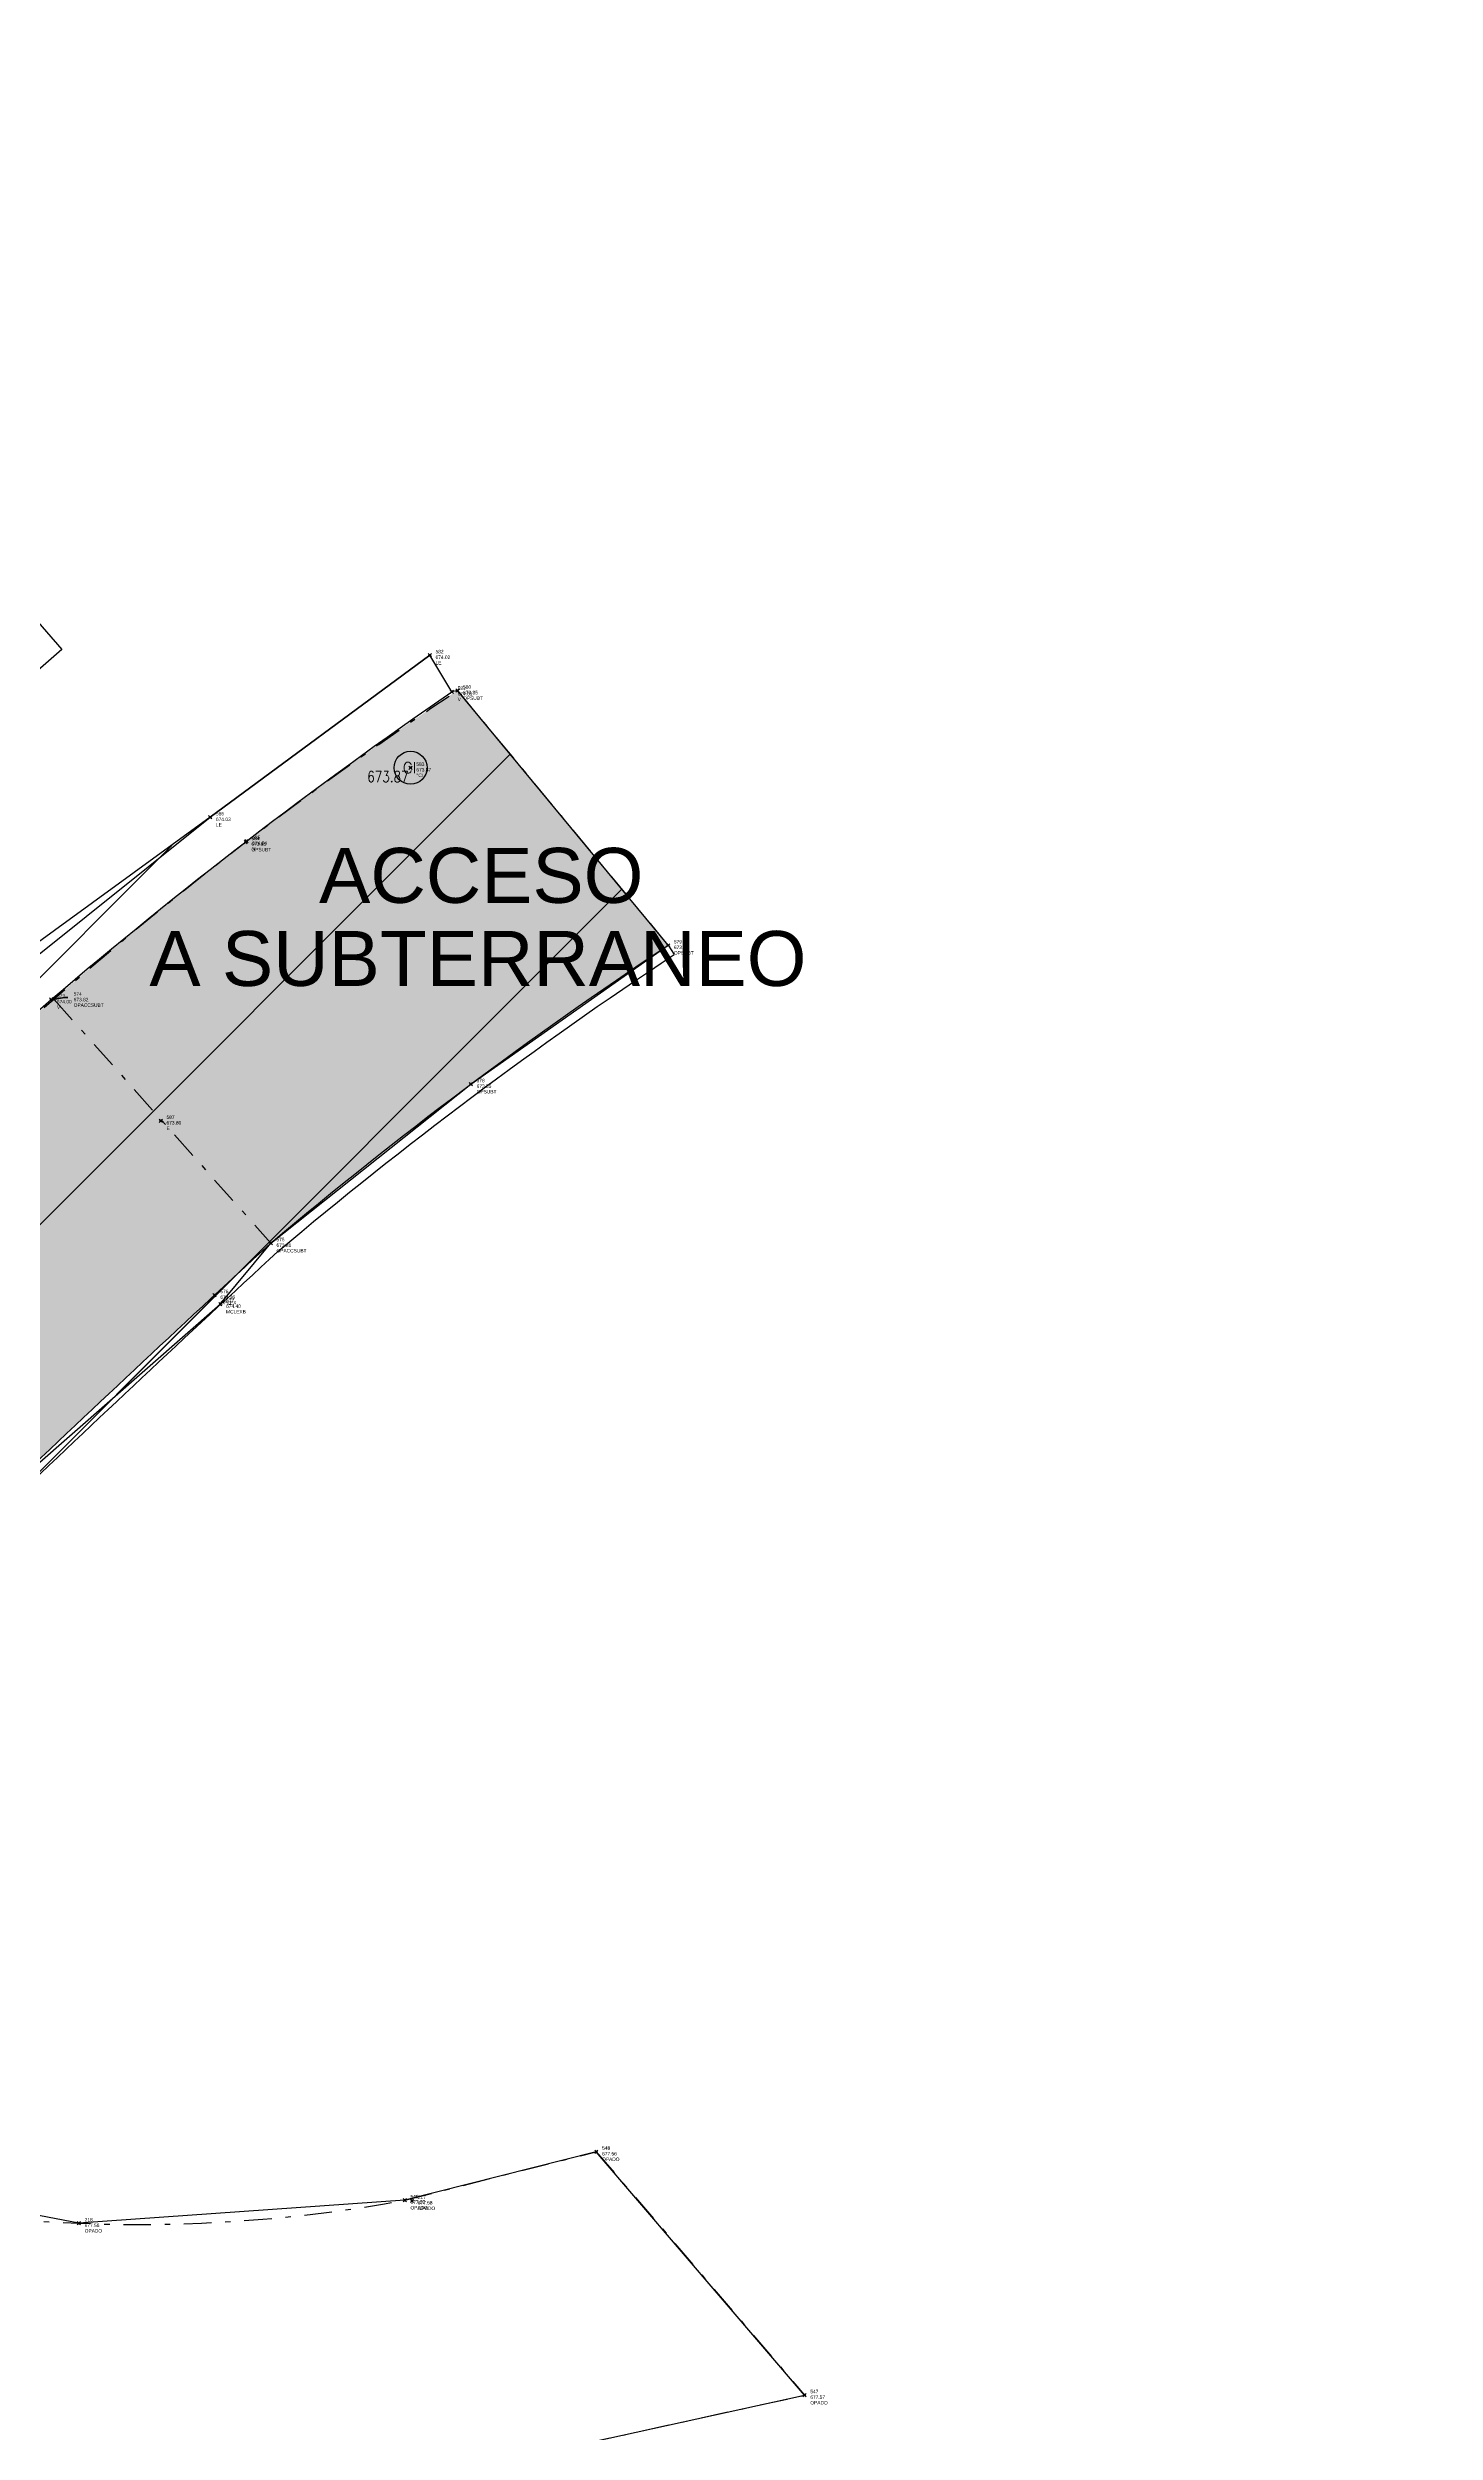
# Model space of a CAD drawing. Extents: x 352140 to 354978, y 6304672 to 6307963.
# Drawn here: x 352622.91 to 352648.15, y 6305518.29 to 6305561.66 of the extents above; entities that cross this region are included whole.
import ezdxf

# ---------------------------------------------------------------- set-up
doc = ezdxf.new("R2010")
doc.units = 0
doc.header["$PDMODE"] = 35
doc.header["$PDSIZE"] = 0.03
doc.linetypes.add('JPG_DASHDOT', pattern=[1, 0.5, -0.25, 0, -0.25])
doc.layers.get('0').update_dxf_attribs({"linetype": 'CONTINUOUS'})
for name, color, linetype in [('0-LEVANTAMIENTO 2013.AGO', 3, 'CONTINUOUS'), ('1-LINEA DE EDIFICACION', 2, 'CONTINUOUS'), ('1-MURO', 7, 'CONTINUOUS'), ('1-TEXTOS', 7, 'CONTINUOUS'), ('1-VEREDA', 251, 'CONTINUOUS'), ('2-ACHURADO MURO', 9, 'CONTINUOUS'), ('2-ACHURADO RADIER', 9, 'CONTINUOUS'), ('2-ACHURADO VEREDA', 252, 'CONTINUOUS'), ('C-TOPO - BORDE - 3', 7, 'CONTINUOUS'), ('COTA-BLOCK', 4, 'CONTINUOUS'), ('TOP-URB-SOLERAS', 2, 'JPG_DASHDOT'), ('V-NODE - 2013', 4, 'CONTINUOUS'), ('V-NODE-TEXT 2013', 2, 'CONTINUOUS'), ('Z-CI', 253, 'CONTINUOUS')]:
    doc.layers.add(name, color=color, linetype=linetype)
doc.styles.add('A', font='arial.ttf', dxfattribs={"height": 2})
doc.styles.add('ROMANS', font='romans.shx', dxfattribs={"width": 0.75})
doc.dimstyles.get("Standard").update_dxf_attribs({"dimtxt": 0.18, "dimasz": 0.18, "dimexe": 0.18, "dimexo": 0.0625, "dimgap": 0.09, "dimtad": 0, "dimtih": 1, "dimtoh": 1, "dimdec": 4, "dimzin": 0, "dimdsep": 46, "dimtxsty": 'Standard', "dimcen": 0.09, "dimadec": 0, "dimazin": 0, "dimtfac": 1, "dimtdec": 4, "dimtofl": 0, "dimtmove": 0, "dimatfit": 3, "dimfxl": 1, "dimtolj": 1, "dimtzin": 0, "dimarcsym": 0})

# ---------------------------------------------------------------- blocks, each defined once
blk = doc.blocks.new('CI')
at = {"layer": 'Z-CI'}
blk.add_circle((0, 0), 1.2, dxfattribs=at)
at = {"layer": 'Z-CI', "style": 'ROMANS'}
blk.add_text('CI', height=0.8, rotation=360, dxfattribs=at).set_placement((-0.58, -0.4))
blk = doc.blocks.new('*U171', base_point=(352622.969, 6305544.343))
at = {"layer": 'V-NODE - 2013', "lineweight": -2}
blk.add_point((352622.969, 6305544.343), dxfattribs=at)
at = {"layer": 'V-NODE-TEXT 2013', "linetype": 'ByBlock', "char_height": 0.0635}
for s, insert, attachment_point in [('V', (352623.074, 6305544.237), 1), ('573', (352623.074, 6305544.376), 7), ('674.00', (352623.074, 6305544.338), 1)]:
    blk.add_mtext(s, dxfattribs=dict(at, insert=insert, attachment_point=attachment_point))
blk = doc.blocks.new('*U172', base_point=(352630.259, 6305549.942))
at = {"layer": 'V-NODE - 2013', "lineweight": -2}
blk.add_point((352630.259, 6305549.942), dxfattribs=at)
at = {"layer": 'V-NODE-TEXT 2013', "linetype": 'ByBlock', "char_height": 0.0635}
for s, insert, attachment_point in [('V', (352630.364, 6305549.836), 1), ('581', (352630.364, 6305549.975), 7), ('674.01', (352630.364, 6305549.937), 1)]:
    blk.add_mtext(s, dxfattribs=dict(at, insert=insert, attachment_point=attachment_point))
blk = doc.blocks.new('*U173', base_point=(352626.522, 6305547.226))
at = {"layer": 'V-NODE - 2013', "lineweight": -2}
blk.add_point((352626.522, 6305547.226), dxfattribs=at)
at = {"layer": 'V-NODE-TEXT 2013', "linetype": 'ByBlock', "char_height": 0.0635}
for s, insert, attachment_point in [('V', (352626.627, 6305547.12), 1), ('585', (352626.627, 6305547.259), 7), ('674.04', (352626.627, 6305547.221), 1)]:
    blk.add_mtext(s, dxfattribs=dict(at, insert=insert, attachment_point=attachment_point))
blk = doc.blocks.new('*U317', base_point=(352630.604, 6305542.806))
at = {"layer": 'V-NODE - 2013', "lineweight": -2}
blk.add_point((352630.604, 6305542.806), dxfattribs=at)
at = {"layer": 'V-NODE-TEXT 2013', "linetype": 'ByBlock', "char_height": 0.0635}
for s, insert, attachment_point in [('578', (352630.709, 6305542.839), 7), ('673.85', (352630.709, 6305542.801), 1), ('OPSUBT', (352630.709, 6305542.7), 1)]:
    blk.add_mtext(s, dxfattribs=dict(at, insert=insert, attachment_point=attachment_point))
blk = doc.blocks.new('*U318', base_point=(352634.192, 6305545.331))
at = {"layer": 'V-NODE - 2013', "lineweight": -2}
blk.add_point((352634.192, 6305545.331), dxfattribs=at)
at = {"layer": 'V-NODE-TEXT 2013', "linetype": 'ByBlock', "char_height": 0.0635}
for s, insert, attachment_point in [('579', (352634.297, 6305545.364), 7), ('673.86', (352634.297, 6305545.326), 1), ('OPSUBT', (352634.297, 6305545.225), 1)]:
    blk.add_mtext(s, dxfattribs=dict(at, insert=insert, attachment_point=attachment_point))
blk = doc.blocks.new('*U319', base_point=(352630.358, 6305549.965))
at = {"layer": 'V-NODE - 2013', "lineweight": -2}
blk.add_point((352630.358, 6305549.965), dxfattribs=at)
at = {"layer": 'V-NODE-TEXT 2013', "linetype": 'ByBlock', "char_height": 0.0635}
for s, insert, attachment_point in [('580', (352630.463, 6305549.998), 7), ('673.85', (352630.463, 6305549.96), 1), ('OPSUBT', (352630.463, 6305549.859), 1)]:
    blk.add_mtext(s, dxfattribs=dict(at, insert=insert, attachment_point=attachment_point))
blk = doc.blocks.new('*U320', base_point=(352626.507, 6305547.21))
at = {"layer": 'V-NODE - 2013', "lineweight": -2}
blk.add_point((352626.507, 6305547.21), dxfattribs=at)
at = {"layer": 'V-NODE-TEXT 2013', "linetype": 'ByBlock', "char_height": 0.0635}
for s, insert, attachment_point in [('584', (352626.612, 6305547.243), 7), ('673.85', (352626.612, 6305547.205), 1), ('OPSUBT', (352626.612, 6305547.104), 1)]:
    blk.add_mtext(s, dxfattribs=dict(at, insert=insert, attachment_point=attachment_point))
blk = doc.blocks.new('*U321', base_point=(352625.942, 6305538.97))
at = {"layer": 'V-NODE - 2013', "lineweight": -2}
blk.add_point((352625.942, 6305538.97), dxfattribs=at)
at = {"layer": 'V-NODE-TEXT 2013', "linetype": 'ByBlock', "char_height": 0.0635}
for s, insert, attachment_point in [('576', (352626.047, 6305539.003), 7), ('673.96', (352626.047, 6305538.965), 1), ('OPLEX', (352626.047, 6305538.864), 1)]:
    blk.add_mtext(s, dxfattribs=dict(at, insert=insert, attachment_point=attachment_point))
blk = doc.blocks.new('*U330', base_point=(352629.533, 6305522.497))
at = {"layer": 'V-NODE - 2013', "lineweight": -2}
blk.add_point((352629.533, 6305522.497), dxfattribs=at)
at = {"layer": 'V-NODE-TEXT 2013', "linetype": 'ByBlock', "char_height": 0.0635}
for s, insert, attachment_point in [('217', (352629.638, 6305522.53), 7), ('677.58', (352629.638, 6305522.492), 1), ('OPADO', (352629.638, 6305522.391), 1)]:
    blk.add_mtext(s, dxfattribs=dict(at, insert=insert, attachment_point=attachment_point))
blk = doc.blocks.new('*U331', base_point=(352623.474, 6305522.087))
at = {"layer": 'V-NODE - 2013', "lineweight": -2}
blk.add_point((352623.474, 6305522.087), dxfattribs=at)
at = {"layer": 'V-NODE-TEXT 2013', "linetype": 'ByBlock', "char_height": 0.0635}
for s, insert, attachment_point in [('218', (352623.579, 6305522.12), 7), ('677.58', (352623.579, 6305522.082), 1), ('OPADO', (352623.579, 6305521.981), 1)]:
    blk.add_mtext(s, dxfattribs=dict(at, insert=insert, attachment_point=attachment_point))
blk = doc.blocks.new('*U335', base_point=(352636.674, 6305518.961))
at = {"layer": 'V-NODE - 2013', "lineweight": -2}
blk.add_point((352636.674, 6305518.961), dxfattribs=at)
at = {"layer": 'V-NODE-TEXT 2013', "linetype": 'ByBlock', "char_height": 0.0635}
for s, insert, attachment_point in [('547', (352636.779, 6305518.994), 7), ('677.57', (352636.779, 6305518.956), 1), ('OPADO', (352636.779, 6305518.855), 1)]:
    blk.add_mtext(s, dxfattribs=dict(at, insert=insert, attachment_point=attachment_point))
blk = doc.blocks.new('*U336', base_point=(352632.886, 6305523.389))
at = {"layer": 'V-NODE - 2013', "lineweight": -2}
blk.add_point((352632.886, 6305523.389), dxfattribs=at)
at = {"layer": 'V-NODE-TEXT 2013', "linetype": 'ByBlock', "char_height": 0.0635}
for s, insert, attachment_point in [('548', (352632.991, 6305523.422), 7), ('677.56', (352632.991, 6305523.384), 1), ('OPADO', (352632.991, 6305523.283), 1)]:
    blk.add_mtext(s, dxfattribs=dict(at, insert=insert, attachment_point=attachment_point))
blk = doc.blocks.new('*U337', base_point=(352629.4, 6305522.507))
at = {"layer": 'V-NODE - 2013', "lineweight": -2}
blk.add_point((352629.4, 6305522.507), dxfattribs=at)
at = {"layer": 'V-NODE-TEXT 2013', "linetype": 'ByBlock', "char_height": 0.0635}
for s, insert, attachment_point in [('549', (352629.505, 6305522.54), 7), ('677.57', (352629.505, 6305522.502), 1), ('OPADO', (352629.505, 6305522.401), 1)]:
    blk.add_mtext(s, dxfattribs=dict(at, insert=insert, attachment_point=attachment_point))
blk = doc.blocks.new('*U339', base_point=(352626.963, 6305539.914))
at = {"layer": 'V-NODE - 2013', "lineweight": -2}
blk.add_point((352626.963, 6305539.914), dxfattribs=at)
at = {"layer": 'V-NODE-TEXT 2013', "linetype": 'ByBlock', "char_height": 0.0635}
for s, insert, attachment_point in [('575', (352627.068, 6305539.947), 7), ('673.81', (352627.068, 6305539.909), 1), ('OPACCSUBT', (352627.068, 6305539.808), 1)]:
    blk.add_mtext(s, dxfattribs=dict(at, insert=insert, attachment_point=attachment_point))
blk = doc.blocks.new('*U355', base_point=(352626.046, 6305538.804))
at = {"layer": 'V-NODE - 2013', "lineweight": -2}
blk.add_point((352626.046, 6305538.804), dxfattribs=at)
at = {"layer": 'V-NODE-TEXT 2013', "linetype": 'ByBlock', "char_height": 0.0635}
for s, insert, attachment_point in [('577', (352626.151, 6305538.837), 7), ('674.40', (352626.151, 6305538.799), 1), ('MCLEXB', (352626.151, 6305538.698), 1)]:
    blk.add_mtext(s, dxfattribs=dict(at, insert=insert, attachment_point=attachment_point))
blk = doc.blocks.new('*U363', base_point=(352629.856, 6305550.608))
at = {"layer": 'V-NODE - 2013', "lineweight": -2}
blk.add_point((352629.856, 6305550.608), dxfattribs=at)
at = {"layer": 'V-NODE-TEXT 2013', "linetype": 'ByBlock', "char_height": 0.0635}
for s, insert, attachment_point in [('582', (352629.961, 6305550.641), 7), ('674.02', (352629.961, 6305550.603), 1), ('LE', (352629.961, 6305550.502), 1)]:
    blk.add_mtext(s, dxfattribs=dict(at, insert=insert, attachment_point=attachment_point))
blk = doc.blocks.new('*U364', base_point=(352625.862, 6305547.66))
at = {"layer": 'V-NODE - 2013', "lineweight": -2}
blk.add_point((352625.862, 6305547.66), dxfattribs=at)
at = {"layer": 'V-NODE-TEXT 2013', "linetype": 'ByBlock', "char_height": 0.0635}
for s, insert, attachment_point in [('586', (352625.967, 6305547.693), 7), ('674.03', (352625.967, 6305547.655), 1), ('LE', (352625.967, 6305547.554), 1)]:
    blk.add_mtext(s, dxfattribs=dict(at, insert=insert, attachment_point=attachment_point))
blk = doc.blocks.new('*U415', base_point=(352624.962, 6305542.14))
at = {"layer": 'V-NODE - 2013', "lineweight": -2}
blk.add_point((352624.962, 6305542.14), dxfattribs=at)
at = {"layer": 'V-NODE-TEXT 2013', "linetype": 'ByBlock', "char_height": 0.0635}
for s, insert, attachment_point in [('587', (352625.067, 6305542.173), 7), ('673.80', (352625.067, 6305542.135), 1), ('E', (352625.067, 6305542.034), 1)]:
    blk.add_mtext(s, dxfattribs=dict(at, insert=insert, attachment_point=attachment_point))
blk = doc.blocks.new('*U440', base_point=(352629.508, 6305548.561))
at = {"layer": 'V-NODE - 2013', "lineweight": -2}
blk.add_point((352629.508, 6305548.561), dxfattribs=at)
at = {"layer": 'V-NODE-TEXT 2013', "linetype": 'ByBlock', "char_height": 0.0635}
for s, insert, attachment_point in [('583', (352629.613, 6305548.594), 7), ('673.87', (352629.613, 6305548.556), 1), ('°CI', (352629.613, 6305548.455), 1)]:
    blk.add_mtext(s, dxfattribs=dict(at, insert=insert, attachment_point=attachment_point))
blk = doc.blocks.new('*U338', base_point=(352623.02, 6305544.351))
at = {"layer": 'V-NODE - 2013', "lineweight": -2}
blk.add_point((352623.02, 6305544.351), dxfattribs=at)
at = {"layer": 'V-NODE-TEXT 2013', "linetype": 'ByBlock', "char_height": 0.0635}
for s, insert, attachment_point in [('574', (352623.379, 6305544.414), 7), ('OPACCSUBT', (352623.379, 6305544.275), 1), ('673.82', (352623.379, 6305544.376), 1)]:
    blk.add_mtext(s, dxfattribs=dict(at, insert=insert, attachment_point=attachment_point))
at = {"layer": 'V-NODE-TEXT 2013', "linetype": 'ByBlock'}
blk.add_leader([(352623.034, 6305544.353), (352623.212, 6305544.381), (352623.275, 6305544.381)], dimstyle='Standard', override={"dimscale": 1, "dimasz": 0.0625, "dimclrd": 256, "dimlwd": 65535}, dxfattribs=at)

msp = doc.modelspace()

# ---------------------------------------------------------------- hatches: boundary and pattern name
at = {"layer": '0-LEVANTAMIENTO 2013.AGO'}
h = msp.add_hatch(dxfattribs=at)
h.set_pattern_fill('ANSI31', color=256)
h.paths.add_polyline_path([(352622.023, 6305535.286), (352626.046, 6305538.804), (352626.963, 6305539.914), (352634.03, 6305545.527), (352630.358, 6305549.965), (352628.354, 6305549.499), (352622.268, 6305545.008), (352610.913, 6305558.609), (352607.838, 6305555.875), (352602.792, 6305550.768), (352599.729, 6305547.296), (352598.456, 6305545.655), (352605.453, 6305541.805), (352602.222, 6305538.721), (352608.766, 6305533.78), (352608.857, 6305528.43), (352613.996, 6305524.907), (352616.371, 6305528.901)])
at = {"layer": '1-LINEA DE EDIFICACION'}
h = msp.add_hatch(dxfattribs=at)
h.set_pattern_fill('ANSI31', color=256, scale=0.5)
h.paths.add_polyline_path([(352729.928, 6305527.466), (352731.18, 6305530.418), (352732.103, 6305532.8), (352733.481, 6305536.843), (352734.336, 6305539.708), (352721.512, 6305547.801), (352706.978, 6305544.048), (352698.223, 6305541.424), (352695.338, 6305540.499), (352687.797, 6305537.93), (352665.304, 6305528.744), (352637.663, 6305511.802, 0.006267), (352633.66, 6305508.665, 0.018639), (352628.451, 6305504.306, 0.0083), (352623.24, 6305499.537, 0.150201), (352620.644, 6305495.91, 0.113046), (352620.422, 6305493.65, 0.139735), (352621.83, 6305490.308, 0.216425), (352626.155, 6305488.148, 0.107166), (352629.248, 6305488.7, -0.011808), (352646.277, 6305498.327, -0.029047), (352684.739, 6305516.164, -0.00829), (352694.531, 6305519.845, -0.093857), (352702.995, 6305520.829), (352714.362, 6305517.291), (352715.631, 6305516.997, 0.217916), (352724.509, 6305519.241, 0.095657), (352727.936, 6305523.282), (352728.932, 6305525.356)])
at = {"layer": '2-ACHURADO MURO'}
h = msp.add_hatch(dxfattribs=at)
h.set_pattern_fill('ANSI31', color=256)
h.paths.add_polyline_path([(352626.963, 6305539.914, 0.004133), (352622.023, 6305535.286, 0.041662), (352615.437, 6305527.33), (352613.822, 6305524.987), (352613.994, 6305524.883), (352615.601, 6305527.216, -0.041646), (352622.163, 6305535.144, -0.004129), (352627.095, 6305539.764, -0.029004), (352634.302, 6305545.164), (352634.192, 6305545.331, 0.029018)])
at = {"layer": '2-ACHURADO RADIER'}
h = msp.add_hatch(color=256, dxfattribs=at)
h.dxf.hatch_style = 1
h.paths.add_polyline_path([(352634.192, 6305545.331), (352630.358, 6305549.965, 0.032899), (352623.02, 6305544.351), (352626.963, 6305539.914, -0.029018)])
h = msp.add_hatch(color=256, dxfattribs=at)
h.dxf.hatch_style = 1
h.paths.add_polyline_path([(352626.963, 6305539.914), (352623.02, 6305544.351, 0.029623), (352616.979, 6305538.624, 0.033202), (352609.655, 6305529.504), (352608.849, 6305528.286, -0.001453), (352613.677, 6305525.077, 0.002158), (352613.822, 6305524.987), (352615.437, 6305527.33, -0.041662), (352622.023, 6305535.286, -0.004133)])
at = {"layer": '2-ACHURADO VEREDA'}
h = msp.add_hatch(dxfattribs=at)
h.set_pattern_fill('ANSI32', color=256, scale=0.09)
h.paths.add_polyline_path([(352720.617, 6305598.054), (352732.368, 6305599.703), (352742.734, 6305601.134), (352755.34, 6305602.893), (352757.27, 6305603.202), (352761.983, 6305602.436), (352770.567, 6305600.41), (352771.013, 6305599.078), (352772.382, 6305589.499), (352773.367, 6305582.69), (352774.502, 6305574.654), (352776.311, 6305561.585), (352778.207, 6305548.171), (352779.696, 6305548.344), (352777.83, 6305561.778), (352775.967, 6305574.833), (352774.777, 6305582.795), (352773.865, 6305589.674), (352772.388, 6305600.297, 0.05743), (352771.451, 6305601.418), (352762.18, 6305603.377), (352757.291, 6305604.147), (352755.264, 6305603.879), (352742.632, 6305602.124), (352732.139, 6305600.646), (352720.501, 6305599.028), (352712.936, 6305597.962), (352700.518, 6305596.221), (352698.257, 6305595.938), (352688.145, 6305594.514, 0.016921), (352676.257, 6305592.819, 0.0646), (352658.21, 6305587.147), (352649.116, 6305583.522), (352638.688, 6305579.25), (352638.972, 6305578.433), (352649.251, 6305582.52), (352658.538, 6305586.235, -0.061952), (352676.156, 6305591.833, -0.0218), (352688.13, 6305593.524), (352698.383, 6305594.963), (352700.716, 6305595.265), (352713.022, 6305596.978)])
h = msp.add_hatch(dxfattribs=at)
h.set_pattern_fill('ANSI32', color=256, scale=0.09)
h.paths.add_polyline_path([(352778.513, 6305530.641), (352778.682, 6305530.165, 0.30076), (352781.877, 6305535.88), (352781.417, 6305539.545), (352780.967, 6305539.483), (352779.696, 6305548.344), (352778.207, 6305548.171), (352779.429, 6305539.404), (352778.4, 6305538.745), (352779.051, 6305534.166), (352777.12, 6305533.349), (352776.949, 6305533.635), (352767.175, 6305529.661), (352757.695, 6305525.376), (352748.002, 6305520.893), (352737.888, 6305516.144), (352730.032, 6305512.591), (352725.232, 6305511.131), (352711.741, 6305505.751), (352701.822, 6305501.812), (352688.808, 6305496.674), (352675.378, 6305491.326), (352662.77, 6305486.309), (352650.76, 6305481.531), (352641.08, 6305477.675), (352632.611, 6305474.335), (352623.668, 6305470.801), (352617.537, 6305468.424), (352605.764, 6305463.41), (352608.355, 6305461.211), (352618.346, 6305465.146), (352624.871, 6305467.668), (352633.825, 6305471.211), (352642.415, 6305474.593), (352652.307, 6305478.512), (352664.168, 6305483.169), (352676.565, 6305488.051), (352690.331, 6305493.466), (352703.095, 6305498.55), (352713.345, 6305502.582), (352726.41, 6305507.725), (352731.324, 6305509.731), (352740.236, 6305513.341), (352747.826, 6305516.788), (352758.93, 6305522.123), (352768.406, 6305526.356)])

# ---------------------------------------------------------------- linework, layer by layer
at = {"layer": '0-LEVANTAMIENTO 2013.AGO'}
msp.add_lwpolyline([(352622.023, 6305535.286), (352626.046, 6305538.804), (352626.963, 6305539.914), (352626.963, 6305539.914), (352630.604, 6305542.806), (352634.192, 6305545.331), (352630.358, 6305549.965), (352630.259, 6305549.942), (352629.856, 6305550.608), (352625.862, 6305547.66), (352622.337, 6305545.095)], dxfattribs=at)
at = {"layer": '1-LINEA DE EDIFICACION'}
for p, q in [((352625.862, 6305547.66), (352629.856, 6305550.608)), ((352622.477, 6305544.954), (352625.862, 6305547.66))]:
    msp.add_line(p, q, dxfattribs=at)
at = {"layer": '1-LINEA DE EDIFICACION', "flags": 128}
msp.add_lwpolyline([(352621.483, 6305552.638), (352623.164, 6305550.709), (352618.856, 6305546.954)], dxfattribs=at)
at = {"layer": '1-MURO'}
msp.add_line((352634.192, 6305545.331), (352634.302, 6305545.164), dxfattribs=at)
at = {"layer": '1-MURO', "flags": 128}
for points in [[(352613.822, 6305524.987), (352615.437, 6305527.33, -0.041662), (352622.023, 6305535.286, -0.004133), (352626.963, 6305539.914, -0.029018), (352634.192, 6305545.331)], [(352613.994, 6305524.883), (352615.601, 6305527.216, -0.041646), (352622.163, 6305535.144, -0.004129), (352627.095, 6305539.764, -0.029004), (352634.302, 6305545.164)]]:
    msp.add_lwpolyline(points, format="xyb", dxfattribs=at)
at = {"layer": '1-VEREDA', "flags": 128}
msp.add_lwpolyline([(352609.612, 6305529.512, -0.032677), (352616.981, 6305538.692, -0.02437), (352622.969, 6305544.343, -0.026602), (352630.259, 6305549.942, -21.071021)], format="xyb", dxfattribs=at)
at = {"layer": 'C-TOPO - BORDE - 3', "elevation": 679.37, "flags": 128}
for points in [[(352622.023, 6305535.286), (352626.046, 6305538.804), (352626.963, 6305539.914), (352630.604, 6305542.806), (352634.192, 6305545.331), (352630.358, 6305549.965), (352630.259, 6305549.942), (352629.856, 6305550.608), (352625.862, 6305547.66), (352622.337, 6305545.095)], [(352630.852, 6305517.681), (352636.674, 6305518.961), (352632.886, 6305523.389), (352629.4, 6305522.507), (352623.474, 6305522.087), (352617.479, 6305523.236)]]:
    msp.add_lwpolyline(points, dxfattribs=at)
at = {"layer": 'TOP-URB-SOLERAS'}
for p, q in [((352630.358, 6305549.965), (352634.192, 6305545.331)), ((352623.02, 6305544.351), (352626.963, 6305539.914))]:
    msp.add_line(p, q, dxfattribs=at)
at = {"layer": 'TOP-URB-SOLERAS', "flags": 128}
for points in [[(352609.655, 6305529.504, -0.033202), (352616.979, 6305538.624, -0.029623), (352623.02, 6305544.351, -0.032899), (352630.358, 6305549.965, -3.682451)], [(352613.822, 6305524.987, 0.129346), (352623.474, 6305522.087, 0.05557), (352629.4, 6305522.507)]]:
    msp.add_lwpolyline(points, format="xyb", dxfattribs=at)
for points in [[(352629.4, 6305522.507), (352632.886, 6305523.389)], [(352632.886, 6305523.389), (352636.674, 6305518.961)], [(352627.391, 6305516.472), (352630.852, 6305517.681), (352636.674, 6305518.961)]]:
    msp.add_lwpolyline(points, dxfattribs=at)

# ---------------------------------------------------------------- block references
for name, p in [('*U363', (352629.856, 6305550.608)), ('*U172', (352630.259, 6305549.942)), ('*U319', (352630.358, 6305549.965)), ('*U440', (352629.508, 6305548.561)), ('*U364', (352625.862, 6305547.66)), ('*U320', (352626.507, 6305547.21)), ('*U173', (352626.522, 6305547.226)), ('*U318', (352634.192, 6305545.331)), ('*U338', (352623.02, 6305544.351)), ('*U171', (352622.969, 6305544.343)), ('*U317', (352630.604, 6305542.806)), ('*U415', (352624.962, 6305542.14)), ('*U339', (352626.963, 6305539.914)), ('*U321', (352625.942, 6305538.97)), ('*U355', (352626.046, 6305538.804)), ('*U336', (352632.886, 6305523.389)), ('*U337', (352629.4, 6305522.507)), ('*U330', (352629.533, 6305522.497)), ('*U331', (352623.474, 6305522.087)), ('*U335', (352636.674, 6305518.961))]:
    msp.add_blockref(name, p)
at = {"layer": 'Z-CI', "xscale": 0.25, "yscale": 0.25, "zscale": 0.25}
msp.add_blockref('CI', (352629.508, 6305548.561), dxfattribs=at)

# ---------------------------------------------------------------- texts
at = {"layer": '1-TEXTOS', "style": 'A'}
for s, p in [('ACCESO', (352627.843, 6305546.103)), ('A SUBTERRANEO', (352624.756, 6305544.592))]:
    msp.add_text(s, height=1, dxfattribs=at).set_placement(p)
at = {"layer": 'COTA-BLOCK', "style": 'ROMANS', "width": 0.8}
msp.add_text(' 673.87', height=0.2, dxfattribs=at).set_placement((352628.608, 6305548.299))

doc.saveas('drawing.dxf')
